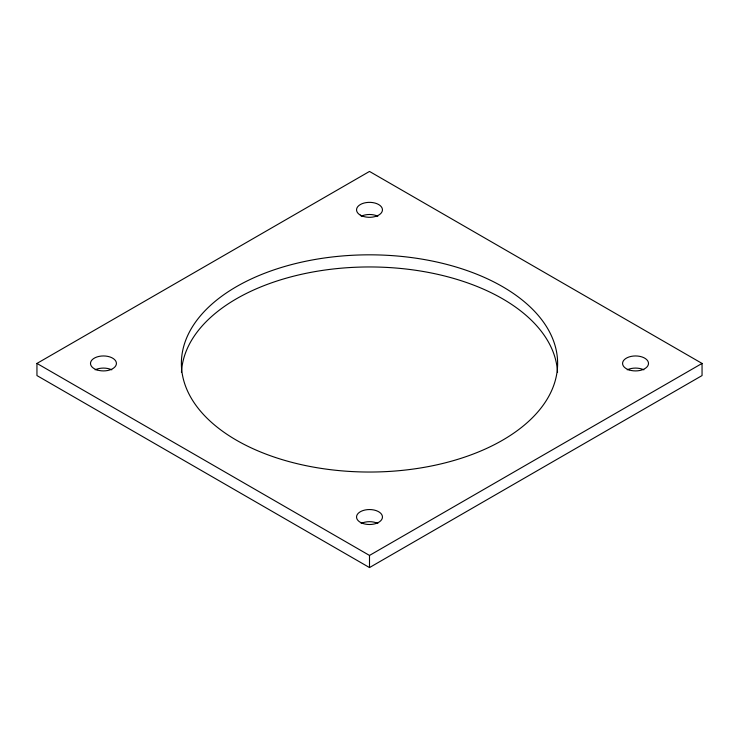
<?xml version="1.0" encoding="UTF-8"?>
<svg xmlns="http://www.w3.org/2000/svg" width="739" height="739" viewBox="0 0 739 739"><rect width="100%" height="100%" fill="white"/><g stroke="black" fill="none" stroke-linecap="round" stroke-linejoin="round"><path stroke-width="1.11" d="M36.95 363.431L369.5 171.439L702.05 363.431L702.05 375.569L369.5 567.561L36.95 375.569L36.95 363.431L369.5 555.432L702.05 363.431M369.5 555.432L369.5 567.561M181.461 372.373A188.122 108.605 0 0 1 369.5 266.955A188.122 108.605 0 0 1 557.539 372.373M95.128 369.833A12.96 7.482 0 0 1 111.792 369.833M361.168 523.434A12.96 7.482 0 0 1 377.832 523.434M627.208 369.833A12.96 7.482 0 0 1 643.872 369.833M361.168 216.241A12.96 7.482 0 0 1 377.832 216.241M275.444 457.487A188.122 108.605 0 0 0 557.622 363.431A188.122 108.605 0 0 0 275.444 269.375A188.122 108.605 0 0 0 275.444 457.487M96.975 369.916A12.96 7.482 0 0 0 116.42 363.431A12.96 7.482 0 0 0 96.975 356.955A12.96 7.482 0 0 0 96.975 369.916M363.015 523.508A12.96 7.482 0 0 0 382.46 517.032A12.96 7.482 0 0 0 363.015 510.547A12.96 7.482 0 0 0 363.015 523.508M629.055 369.916A12.96 7.482 0 0 0 648.5 363.431A12.96 7.482 0 0 0 629.055 356.955A12.96 7.482 0 0 0 629.055 369.916M360.336 215.123A12.96 7.482 0 0 0 382.017 211.77A12.96 7.482 0 0 0 366.147 202.606A12.96 7.482 0 0 0 360.336 215.123"/></g></svg>
